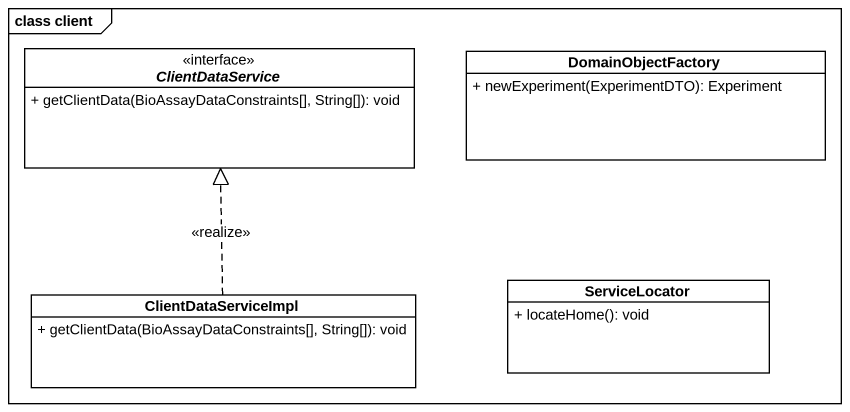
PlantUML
@startuml
mainframe class client
hide circle
hide empty members
skinparam classAttributeIconSize 0
interface ClientDataService <<interface>> {
  + getClientData(BioAssayDataConstraints[], String[]): void
}
class DomainObjectFactory {
  + newExperiment(ExperimentDTO): Experiment
}
class ClientDataServiceImpl {
  + getClientData(BioAssayDataConstraints[], String[]): void
}
class ServiceLocator {
  + locateHome(): void
}
ClientDataServiceImpl .up.|> ClientDataService : <<realize>>
@enduml
